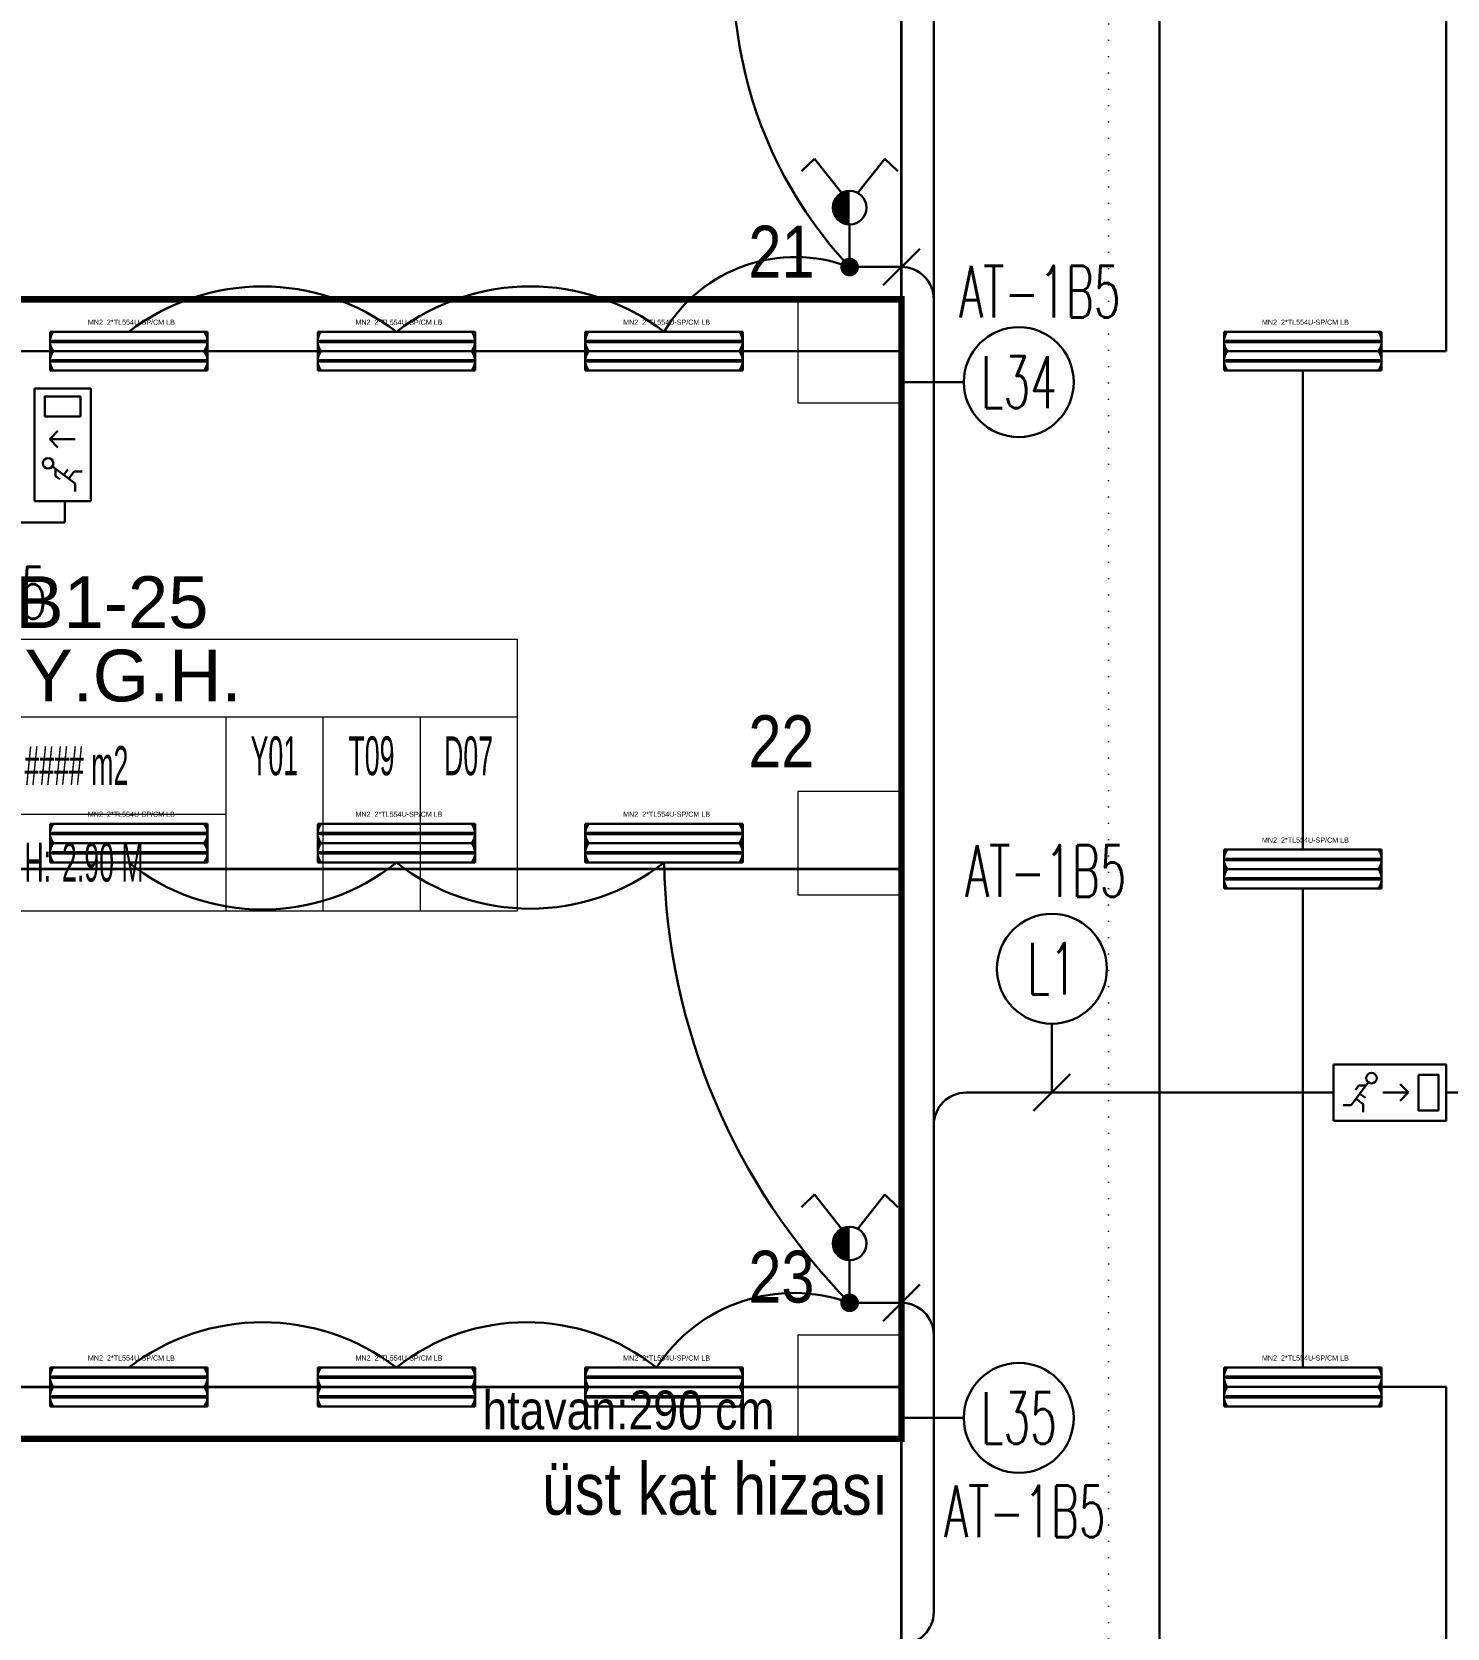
# Model space of a CAD drawing. Header units: metres. Extents: x -13316 to 152404, y -3899 to 30226.
# Drawn here: x 65569 to 66661, y 1774 to 3007 of the extents above; entities that cross this region are included whole.
import ezdxf
from ezdxf.enums import TextEntityAlignment as Align

# ---------------------------------------------------------------- set-up
doc = ezdxf.new("R2010")
doc.units = ezdxf.units.M
doc.header["$LTSCALE"] = 100
doc.header["$MEASUREMENT"] = 0
doc.linetypes.add('DOT2', pattern=[0.125, 0, -0.125])
doc.linetypes.add('HIDDEN', pattern=[0.375, 0.25, -0.125])
doc.layers.get('0').update_dxf_attribs({"color": 9, "lineweight": 9})
for name, color, linetype, lineweight in [('01', 9, 'Continuous', 9), ('06D', 9, 'Continuous', 9), ('20', 9, 'DOT2', 9), ('21', 9, 'Continuous', 9), ('21_mahal200', 9, 'Continuous', 9), ('E-1x8 W ACİL ÇIKIŞ ARMATÜRÜ (TİP1)', 7, 'Continuous', 30), ('E-1x8 W ACİL ÇIKIŞ ARMATÜRÜ (TİP2)', 7, 'Continuous', 30), ('E-2x54 W SIVAÜSTÜ FLUORESAN YÜKSEK TAVAN ARMATÜRÜ', 7, 'Continuous', 30), ('E-KABLO', 7, 'Continuous', 30), ('E-KOMÜTATÖR ANAHTAR (ETANŞ)', 7, 'Continuous', 30), ('E-LINYE', 7, 'Continuous', 30)]:
    doc.layers.add(name, color=color, linetype=linetype, lineweight=lineweight)
doc.styles.add('Arial', font='arial.ttf', dxfattribs={"height": 2.5})
doc.styles.add('E-YAZI', font='txttw.shx')
doc.styles.add('MuuM_TEXT-STANDART', font='ARIALN.TTF')

# ---------------------------------------------------------------- blocks, each defined once
blk = doc.blocks.new('2x54 W SIVAÜSTÜ FLUORESAN YÜKSEK TAVAN ARMATÜRÜ')
at = {"layer": 'E-2x54 W SIVAÜSTÜ FLUORESAN YÜKSEK TAVAN ARMATÜRÜ', "color": 4}
for p, q in [((-60.8, 15), (-60.8, -15)), ((-60.8, 15), (60.8, 15)), ((60.8, 15), (60.8, 0)), ((-60, 0), (-15, 0)), ((15, 0), (60, 0)), ((60.8, 0), (60.8, -15)), ((-60.8, -15), (60.8, -15))]:
    blk.add_line(p, q, dxfattribs=at)
at = {"layer": 'E-2x54 W SIVAÜSTÜ FLUORESAN YÜKSEK TAVAN ARMATÜRÜ', "color": 7}
for p, q in [((-60.8, 0), (60.8, 0)), ((-59.3, 8), (59.3, 8)), ((-59.2, 7), (59.4, 7)), ((-59.3, -7), (59.3, -7)), ((-59.2, -8), (59.4, -8))]:
    blk.add_line(p, q, dxfattribs=at)
for centre in [(-59.2, 7.6), (-59.2, 7.3), (59.4, 7.6), (59.4, 7.3), (-59.2, -7.4), (-59.2, -7.7), (59.4, -7.4), (59.4, -7.7)]:
    blk.add_circle(centre, 0.11, dxfattribs=at)
for centre, radius, start, end in [((-48.7, 7.5), 12.1, 141.86, 218.14), ((48.7, 7.5), 12.1, 321.86, 38.14), ((-59.1, 7.5), 0.515, 106.8674, 266.7612), ((-59.3, 7.5), 0.519, 289.2244, 84.4042), ((59.5, 7.5), 0.515, 106.8674, 266.7612), ((59.3, 7.5), 0.519, 289.2244, 84.4042), ((-48.7, -7.5), 12.1, 141.86, 218.14), ((-59.1, -7.5), 0.515, 106.8674, 266.7612), ((-59.3, -7.5), 0.519, 289.2244, 84.4042), ((48.7, -7.5), 12.1, 321.86, 38.14), ((59.5, -7.5), 0.515, 106.8674, 266.7612), ((59.3, -7.5), 0.519, 289.2244, 84.4042)]:
    blk.add_arc(centre, radius, start, end, dxfattribs=at)
at = {"layer": 'E-2x54 W SIVAÜSTÜ FLUORESAN YÜKSEK TAVAN ARMATÜRÜ', "color": 7, "style": 'Arial'}
blk.add_text('MN2  2*TL554U-SP/CM LB', height=3.951, dxfattribs=at).set_placement((-31.6, 20.4))
blk = doc.blocks.new('100_KOMÜTATÖR ANAHTAR (ETANŞ)')
at = {"layer": 'E-KOMÜTATÖR ANAHTAR (ETANŞ)', "color": 4}
for p, q in [((-1.695, 5.222), (-2.326, 4.622)), ((-0.372, 3.563), (-1.695, 5.222)), ((0.372, 3.563), (1.695, 5.222)), ((1.695, 5.222), (2.326, 4.622)), ((0, 2.053), (0, 0))]:
    blk.add_line(p, q, dxfattribs=at)
at = {"layer": 'E-KOMÜTATÖR ANAHTAR (ETANŞ)', "color": 4, "const_width": 0.81}
blk.add_lwpolyline([(0, 3.268, 0.414214), (-0.405, 2.863, 0.414214), (0, 2.458, 0.414214)], format="xyb", dxfattribs=at)
at = {"layer": 'E-KOMÜTATÖR ANAHTAR (ETANŞ)', "color": 4}
blk.add_circle((0, 2.863), 0.81, dxfattribs=at)
blk = doc.blocks.new('100_1x8 W ACİL ÇIKIŞ ARMATÜRÜ (TİP1)')
at = {"layer": 'E-1x8 W ACİL ÇIKIŞ ARMATÜRÜ (TİP1)', "color": 4}
for p, q in [((-3.4, 3.4), (3.4, 3.4)), ((-3.4, 0), (-3.4, 3.4)), ((3.4, 3.4), (3.4, 0)), ((3.4, 0), (-3.4, 0))]:
    blk.add_line(p, q, dxfattribs=at)
at = {"layer": 'E-1x8 W ACİL ÇIKIŞ ARMATÜRÜ (TİP1)', "color": 1}
for p, q in [((-1.305, 2.317), (-2.331, 0.937)), ((-1.882, 2.125), (-2.072, 1.87)), ((-1.448, 2.125), (-1.882, 2.125)), ((1.112, 1.705), (0.624, 2.205)), ((-1.608, 1.01), (-2.039, 1.33)), ((-1.484, 1.378), (-1.818, 1.627)), ((-1.608, 1.01), (-1.608, 0.516)), ((1.112, 1.705), (-0.431, 1.705)), ((0.624, 1.205), (1.107, 1.7)), ((-2.821, 0.937), (-2.331, 0.937))]:
    blk.add_line(p, q, dxfattribs=at)
blk.add_lwpolyline([(1.715, 2.777), (2.92, 2.777), (2.92, 0.623), (1.715, 0.623)], close=True, dxfattribs=at)
blk.add_circle((-1.115, 2.574), 0.32, dxfattribs=at)
blk = doc.blocks.new('100_1x8 W ACİL ÇIKIŞ ARMATÜRÜ (TİP2)')
at = {"layer": 'E-1x8 W ACİL ÇIKIŞ ARMATÜRÜ (TİP2)', "color": 4}
for p, q in [((-3.4, 0), (-3.4, 3.4)), ((-3.4, 3.4), (3.4, 3.4)), ((3.4, 3.4), (3.4, 0)), ((3.4, 0), (-3.4, 0))]:
    blk.add_line(p, q, dxfattribs=at)
at = {"layer": 'E-1x8 W ACİL ÇIKIŞ ARMATÜRÜ (TİP2)', "color": 1}
for p, q in [((-1.305, 2.317), (-2.331, 0.937)), ((-1.882, 2.125), (-2.072, 1.87)), ((-1.448, 2.125), (-1.882, 2.125)), ((-0.16, 1.989), (0.335, 2.471)), ((0.34, 2.476), (0.34, 0.934)), ((0.34, 2.476), (0.84, 1.989)), ((-1.608, 1.01), (-2.039, 1.33)), ((-1.484, 1.378), (-1.818, 1.627)), ((-1.608, 1.01), (-1.608, 0.516)), ((-2.821, 0.937), (-2.331, 0.937))]:
    blk.add_line(p, q, dxfattribs=at)
blk.add_lwpolyline([(1.715, 2.777), (2.92, 2.777), (2.92, 0.623), (1.715, 0.623)], close=True, dxfattribs=at)
blk.add_circle((-1.115, 2.574), 0.32, dxfattribs=at)
blk = doc.blocks.new('p-kolon_80x80')
blk.add_lwpolyline([(-40, -40), (40, -40), (40, 40), (-40, 40)], close=True)
blk = doc.blocks.new('1.bod.mimari.elk')
at = {"layer": '01'}
for p in [(9880, -6190), (9880, -6570), (9880, -6990)]:
    blk.add_blockref('p-kolon_80x80', p, dxfattribs=at)
blk = doc.blocks.new('p-işyeri')
at = {"color": 0, "const_width": 2}
blk.add_lwpolyline([(200, 0), (200, 700), (-200, 700), (-200, 0)], close=True, dxfattribs=at)
blk = doc.blocks.new('0_roomno2')
blk.add_lwpolyline([(19.375, -10.5), (0, -10.5), (0, 0), (19.375, 0)], close=True)
for points in [[(0, -3), (19.375, -3)], [(8.125, -3), (8.125, -10.5)], [(11.875, -3), (11.875, -10.5)], [(15.625, -3), (15.625, -10.5)], [(0, -6.75), (8.125, -6.75)]]:
    blk.add_lwpolyline(points)
at = {"style": 'MuuM_TEXT-STANDART', "width": 0.6}
blk.add_text('H:', height=1.5, dxfattribs=at).set_placement((0.35, -8.608), align=Align.MIDDLE_LEFT)
at = {"style": 'Arial'}
blk.add_attdef('ODANO', (0, 1.17), '', height=2, dxfattribs=at)
blk.add_attdef('MEKANADI', text='', height=2, dxfattribs=at).set_placement((0.35, -3), align=Align.BOTTOM_LEFT)
at = {"style": 'MuuM_TEXT-STANDART', "width": 0.6}
for tag, p in [('M2', (0.35, -4.875)), ('TEMIZTAVANYUKSEKLIGI', (1.8, -8.608))]:
    blk.add_attdef(tag, text='', height=1.5, dxfattribs=at).set_placement(p, align=Align.MIDDLE_LEFT)
for tag, p in [('YER01', (10, -4.5)), ('TAVAN01', (13.75, -4.5)), ('DUVAR01', (17.5, -4.5)), ('YER02', (10, -6.75)), ('TAVAN02', (13.75, -6.75)), ('DUVAR02', (17.5, -6.75)), ('YER03', (10, -9)), ('TAVAN03', (13.75, -9)), ('DUVAR03', (17.5, -9))]:
    blk.add_attdef(tag, text='', height=1.5, dxfattribs=at).set_placement(p, align=Align.MIDDLE_CENTER)
blk = doc.blocks.new('1.bod.mimari1.elk')
at = {"layer": '06D', "linetype": 'DOT2'}
blk.add_lwpolyline([(10080, -4400), (10080, -7740, 0.4390312), (10610, -8340), (11395.6, -8340)], format="xyb", dxfattribs=at)
at = {"layer": '20', "ltscale": 2, "const_width": 5}
blk.add_lwpolyline([(9920, -7030), (8440, -7030), (8440, -6150), (9920, -6150)], close=True, dxfattribs=at)
at = {"layer": '06D', "color": 89, "linetype": 'HIDDEN', "true_color": 0x2e4d23, "rotation": 90}
for p in [(9920, -5990), (9920, -6390), (9920, -6790), (9920, -7190)]:
    blk.add_blockref('p-işyeri', p, dxfattribs=at)
at = {"layer": '21_mahal200'}
ref = blk.add_blockref('0_roomno2', (9235.73, -6412.52), dxfattribs=dict(at, xscale=20, yscale=20, zscale=20))
ref.add_attrib('ODANO', 'B1-25', (9235.73, -6403.88), dxfattribs={"layer": '0', "height": 40, "style": 'Arial'})
ref.add_attrib('MEKANADI', 'Y.G.H.', dxfattribs={"layer": '0', "height": 40, "style": 'Arial'}).set_placement((9242.73, -6472.52), align=Align.BOTTOM_LEFT)
ref.add_attrib('M2', '#### m2', dxfattribs={"layer": '0', "height": 30, "style": 'MuuM_TEXT-STANDART', "width": 0.6}).set_placement((9242.73, -6510.02), align=Align.MIDDLE_LEFT)
ref.add_attrib('TEMIZTAVANYUKSEKLIGI', '2.90 M', dxfattribs={"layer": '0', "height": 30, "style": 'MuuM_TEXT-STANDART', "width": 0.6}).set_placement((9271.73, -6584.68), align=Align.MIDDLE_LEFT)
ref.add_attrib('YER01', 'Y01', dxfattribs={"layer": '0', "height": 30, "style": 'MuuM_TEXT-STANDART', "width": 0.6}).set_placement((9435.73, -6502.52), align=Align.MIDDLE_CENTER)
ref.add_attrib('TAVAN01', 'T09', dxfattribs={"layer": '0', "height": 30, "style": 'MuuM_TEXT-STANDART', "width": 0.6}).set_placement((9510.73, -6502.52), align=Align.MIDDLE_CENTER)
ref.add_attrib('DUVAR01', 'D07', dxfattribs={"layer": '0', "height": 30, "style": 'MuuM_TEXT-STANDART', "width": 0.6}).set_placement((9585.73, -6502.52), align=Align.MIDDLE_CENTER)
at = {"layer": '21', "style": 'MuuM_TEXT-STANDART'}
for s, p in [('21', (9852.82, -6145.12)), ('22', (9852.82, -6523.31)), ('23', (9852.82, -6936.77))]:
    blk.add_text(s, height=40, dxfattribs=at).set_placement(p, align=Align.BOTTOM_RIGHT)
for s, height, p in [('htavan:290 cm', 30, (9596.49, -7022.79)), ('üst kat hizası', 40, (9642.32, -7088.63))]:
    blk.add_text(s, height=height, dxfattribs=at).set_placement(p)

msp = doc.modelspace()

# ---------------------------------------------------------------- linework, layer by layer
at = {"layer": 'E-KABLO', "color": 5}
for p, q in [((66265, 3600), (66265, 2800)), ((66265, 2162.37), (66265, 2800)), ((66265, 2162.37), (66265, 2000)), ((66265, 2000), (66265, 1786.3))]:
    msp.add_line(p, q, dxfattribs=at)
at = {"layer": 'E-KABLO', "color": 6}
for p, q in [((66660.8, 3560), (66660.8, 2760)), ((66439.2, 3160), (66439.2, 1585)), ((66200, 2825), (66240, 2825)), ((66610.8, 2760), (66660.8, 2760)), ((66550, 2745), (66550, 2375)), ((66550, 1975), (66550, 2345)), ((66200, 2025), (66240, 2025)), ((66610.8, 1960), (66660.8, 1960)), ((66660.8, 1200), (66660.8, 1960))]:
    msp.add_line(p, q, dxfattribs=at)
at = {"layer": 'E-KABLO', "color": 4}
for p, q in [((65594, 2627.58), (65594, 2644.11)), ((65365.07, 2627.58), (65594, 2627.58)), ((66573.76, 2187.37), (66290, 2187.37)), ((66660.8, 2187.37), (66670.8, 2187.37))]:
    msp.add_line(p, q, dxfattribs=at)
at = {"layer": 'E-KABLO', "color": 4, "linetype": 'Continuous', "const_width": 7.2}
for points in [[(66203.6, 2825, 1), (66196.4, 2825, 1)], [(66203.6, 2025, 1), (66196.4, 2025, 1)]]:
    msp.add_lwpolyline(points, format="xyb", close=True, dxfattribs=at)
at = {"layer": 'E-KABLO', "color": 6}
for centre, radius, start, end in [((66442, 3052.16), 331.92, 163.75793, 223.18838), ((66158.08, 2714.71), 117.98, 69.1907, 149.27064), ((66240, 2800), 25, 0, 90), ((65746.67, 2639.96), 170.04, 52.57652, 127.42348), ((65953.33, 2640.08), 169.94, 52.55163, 127.44837), ((65746.67, 2494.08), 165.35, 231.32239, 308.67761), ((65953.33, 2497.25), 167.84, 231.99868, 308.00132), ((66556.63, 2375.56), 500.08, 181.20971, 224.50781), ((66156.87, 1906.18), 126.41, 70.04811, 147.01373), ((66240, 2000), 25, 0, 90), ((65746.67, 1839.96), 170.04, 52.57652, 127.42348), ((65950.42, 1848.45), 161.55, 51.56823, 128.43177)]:
    msp.add_arc(centre, radius, start, end, dxfattribs=at)
at = {"layer": 'E-KABLO', "color": 4}
msp.add_arc((66290, 2162.37), 25, 90, 180, dxfattribs=at)
at = {"layer": 'E-KABLO', "color": 5}
msp.add_arc((66240, 1786.3), 25, 270, 0, dxfattribs=at)
at = {"layer": 'E-LINYE', "color": 7, "linetype": 'Continuous'}
for p, q in [((66225.86, 2810.86), (66254.14, 2839.14)), ((66240, 2736.09), (66240, 2825)), ((66288.2, 2736.09), (66240, 2736.09)), ((66356.17, 2240.56), (66356.17, 2187.37)), ((66370.32, 2201.51), (66342.03, 2173.23)), ((66225.86, 2010.86), (66254.14, 2039.14)), ((66240, 1936.09), (66240, 2025)), ((66288.2, 1936.09), (66240, 1936.09))]:
    msp.add_line(p, q, dxfattribs=at)
for centre in [(66330.64, 2736.09), (66356.17, 2283.01), (66330.64, 1936.09)]:
    msp.add_circle(centre, 42.44, dxfattribs=at)

# ---------------------------------------------------------------- block references
at = {"layer": '06D'}
for name in ['1.bod.mimari.elk', '1.bod.mimari1.elk']:
    msp.add_blockref(name, (56320, 8950), dxfattribs=at)
at = {"layer": 'E-1x8 W ACİL ÇIKIŞ ARMATÜRÜ (TİP1)', "xscale": 12.8, "yscale": 12.8, "zscale": 12.8}
msp.add_blockref('100_1x8 W ACİL ÇIKIŞ ARMATÜRÜ (TİP1)', (66617.28, 2165.61), dxfattribs=at)
at = {"layer": 'E-1x8 W ACİL ÇIKIŞ ARMATÜRÜ (TİP2)', "xscale": 12.8, "yscale": 12.8, "zscale": 12.8, "rotation": 89.99999999999999}
msp.add_blockref('100_1x8 W ACİL ÇIKIŞ ARMATÜRÜ (TİP2)', (65613.94, 2687.63), dxfattribs=at)
at = {"layer": 'E-2x54 W SIVAÜSTÜ FLUORESAN YÜKSEK TAVAN ARMATÜRÜ', "color": 6}
for p in [(65643.33, 2760), (65850, 2760), (66056.67, 2760), (66550, 2760), (65643.33, 2380), (65850, 2380), (66056.67, 2380), (66550, 2360), (65643.33, 1960), (65850, 1960), (66056.67, 1960), (66550, 1960)]:
    msp.add_blockref('2x54 W SIVAÜSTÜ FLUORESAN YÜKSEK TAVAN ARMATÜRÜ', p, dxfattribs=at)
at = {"layer": 'E-KOMÜTATÖR ANAHTAR (ETANŞ)', "xscale": 16, "yscale": 16, "zscale": 16}
for p in [(66200, 2825), (66200, 2025)]:
    msp.add_blockref('100_KOMÜTATÖR ANAHTAR (ETANŞ)', p, dxfattribs=at)

# ---------------------------------------------------------------- texts
at = {"layer": 'E-LINYE', "color": 3, "linetype": 'Continuous', "style": 'E-YAZI', "width": 0.6}
for s, p in [('AT-1B5', (66346.84, 2805.93)), ('L34', (66330.64, 2736.09)), ('AT-2B5', (65517.96, 2573.31)), ('AT-1B5', (66351.45, 2358.48)), ('L1', (66356.17, 2283.01)), ('L35', (66330.64, 1936.09)), ('AT-1B5', (66335.36, 1863.89))]:
    msp.add_text(s, height=40, dxfattribs=at).set_placement(p, align=Align.MIDDLE_CENTER)

doc.saveas('drawing.dxf')
